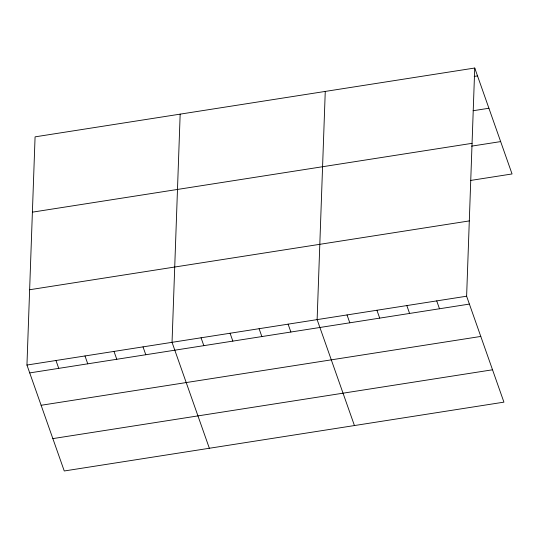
<?xml version="1.0" encoding="UTF-8"?>
<svg xmlns="http://www.w3.org/2000/svg" width="539" height="539" viewBox="0 0 539 539"><rect width="100%" height="100%" fill="white"/><g stroke="black" fill="none" stroke-linecap="round" stroke-linejoin="round"><path stroke-width="0.81" d="M474.744 68.022L466.619 296.214L503.925 402.148L64.256 470.978L26.95 365.044L35.075 136.852L474.744 68.022L512.05 173.956L470.527 180.457M180.167 114.14L172.042 342.332L209.348 448.259M325.26 91.428L317.127 319.62L354.433 425.547M474.192 76.41L477.514 75.891M473.134 110.724L488.913 108.251M32.394 212.157L472.063 143.327M471.585 146.143L500.657 141.595M29.632 289.739L469.301 220.916M26.95 365.044L466.619 296.214M29.719 372.907L469.388 304.084M41.119 405.274L480.781 336.444M52.856 438.611L492.525 369.788M436.718 300.897L439.487 308.759M406.824 305.579L409.593 313.442M376.923 310.255L379.699 318.125M347.028 314.938L349.798 322.8M288.109 324.161L290.885 332.024M259.097 328.702L261.866 336.572M230.079 333.243L232.848 341.113M201.06 337.791L203.83 345.654M143.024 346.873L145.793 354.743M114.005 351.415L116.774 359.284M84.987 355.956L87.756 363.825M55.968 360.503L58.738 368.366"/></g></svg>
